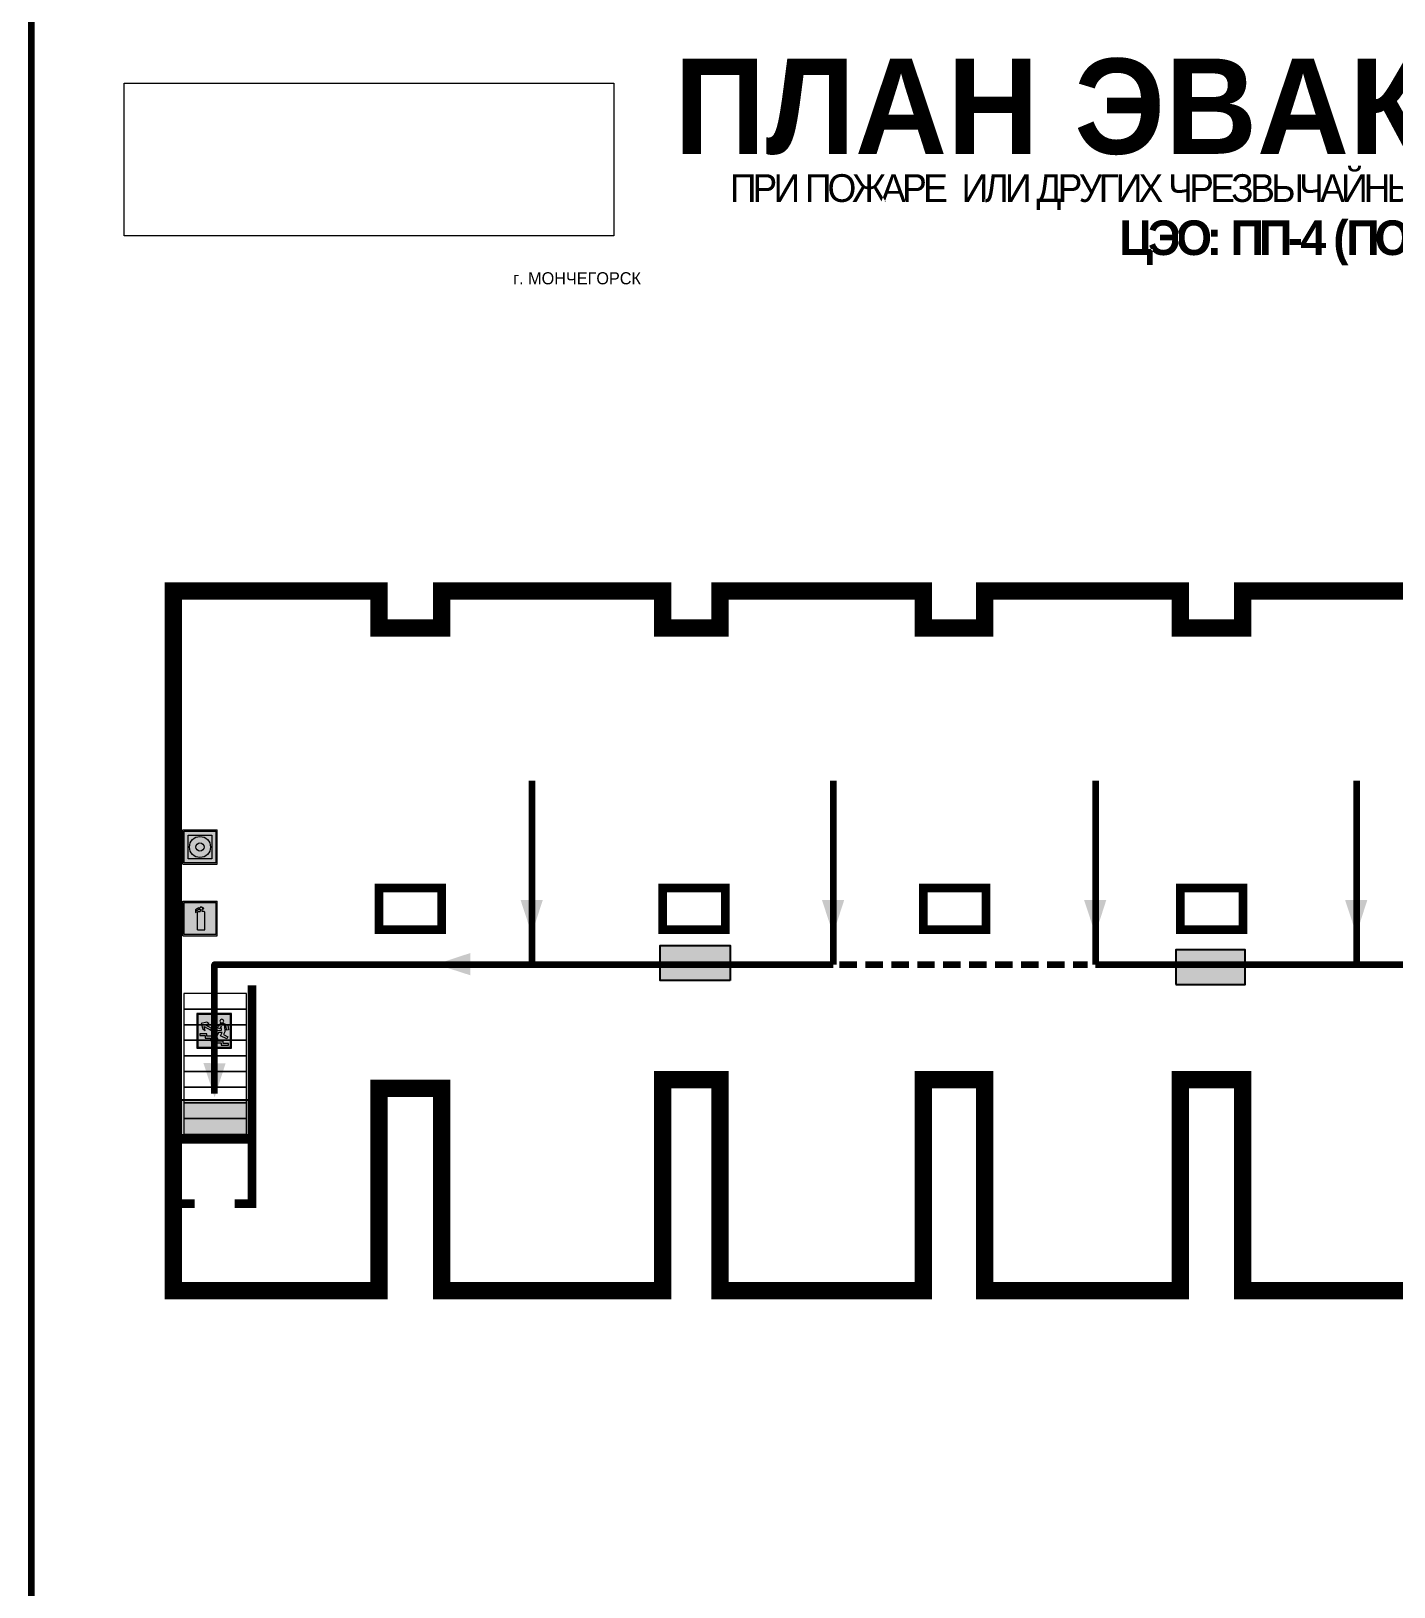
# Model space of a CAD drawing. Header units: millimetres. Extents: x 13114 to 67229, y 22859 to 38520.
# Drawn here: x 17267 to 17581.7, y 25098 to 25457.3 of the extents above; entities that cross this region are included whole.
import ezdxf

# ---------------------------------------------------------------- set-up
doc = ezdxf.new("R2010")
doc.units = ezdxf.units.MM
doc.linetypes.add('{ Wide Dash }', pattern=[12, 4, -2, 4, -2])
doc.layers.add('План_Штампы', color=7, linetype='Continuous')
doc.styles.add('обычный', font='arial.ttf')
picture_1 = doc.add_image_def('image1.jpg', size_in_pixel=(337, 105))

# ---------------------------------------------------------------- blocks, each defined once
blk = doc.blocks.new('A$C7B4425F7')
at = {"true_color": 0xffffff}
blk.add_hatch(color=7, dxfattribs=at).paths.add_polyline_path([(0, 0), (-16, 0), (-16, -8), (0, -8)])
h = blk.add_hatch(color=126)
h.paths.add_polyline_path([(-0.2, -0.2), (-15.8, -0.2), (-15.8, -7.8), (-0.2, -7.8)])
h.paths.add_polyline_path([(-11.76, -2.03), (-11.76, -3.66), (-11.17, -3.66, -0.568275), (-11.17, -6.18), (-12.58, -6.18), (-12.58, -2.03)], flags=16)
h.paths.add_polyline_path([(-13.33, -4.12, -0.495768), (-13.59, -6.18), (-15.03, -6.18), (-15.03, -2.03), (-13.59, -2.03, -0.487973)], flags=16)
h.paths.add_polyline_path([(-10.25, -2.03), (-9.48, -2.03), (-9.48, -6.18), (-10.25, -6.18)], flags=16)
h.paths.add_polyline_path([(-13.84, -3.69), (-14.24, -3.69), (-14.24, -3.03), (-13.9, -3.03, -0.692621)], flags=0)
h.paths.add_polyline_path([(-9.15, -2.03), (-8.4, -2.03), (-8.04, -3.07), (-7.68, -2.03), (-6.93, -2.03), (-7.64, -4.1), (-6.93, -6.18), (-7.68, -6.18), (-8.04, -5.14), (-8.4, -6.18), (-9.15, -6.18), (-8.44, -4.1)], flags=16)
h.paths.add_polyline_path([(-11.76, -4.46), (-11.42, -4.46, -0.692621), (-11.36, -5.12), (-11.76, -5.12)], flags=0)
h.paths.add_polyline_path([(-13.9, -5.2), (-14.24, -5.2), (-14.24, -4.55), (-13.84, -4.55, -0.708038)], flags=0)
edge = h.paths.add_edge_path(flags=16)
edge.add_ellipse((-5.51, -4.08), major_axis=(0, 2.05), ratio=0.586184, start_angle=0, end_angle=360)
edge = h.paths.add_edge_path(flags=0)
edge.add_ellipse((-5.51, -4.08), major_axis=(0, 1.14), ratio=0.454828, start_angle=0, end_angle=360)
h.paths.add_polyline_path([(-4.13, -4.96, 0.377264), (-3.48, -4.52, 0.0555), (-3.16, -2.03), (-1.66, -2.03), (-1.66, -4.96), (-0.96, -4.96), (-0.96, -7.01), (-1.75, -7.01), (-1.75, -6.18), (-3.3, -6.18), (-3.3, -7.02), (-4.13, -7.02)], flags=16)
h.paths.add_polyline_path([(-2.73, -2.91), (-2.28, -2.91), (-2.28, -4.96), (-3.05, -4.96, 0.079136)], flags=0)
at = {"color": 126}
blk.add_lwpolyline([(-16, -8), (0, -8), (0, 0), (-16, 0)], close=True, dxfattribs=at)
blk = doc.blocks.new('A$C32E8229D')
at = {"true_color": 0xffffff}
blk.add_hatch(color=7, dxfattribs=at).paths.add_polyline_path([(0, 0), (0, -8), (16, -8), (16, 0)])
h = blk.add_hatch(color=126)
h.paths.add_polyline_path([(0.2, -0.2), (15.8, -0.2), (15.8, -7.8), (0.2, -7.8)])
h.paths.add_polyline_path([(13.49, -2.05), (12.08, -2.05), (11.37, -2.63, 0.162397), (11.29, -2.84), (11.29, -3.63), (10.35, -3.63), (10.35, -4.05), (11.68, -4.05), (11.68, -3.48), (12.26, -4.28), (11.29, -5.1), (11.29, -6.78), (11.85, -6.78), (11.85, -5.44), (12.8, -4.64), (12.8, -5.94), (14.46, -5.94), (14.46, -5.39), (13.45, -5.39), (13.45, -3.97), (12.46, -2.59), (13.15, -2.59), (13.69, -3.34), (14.18, -3)], flags=16)
h.paths.add_polyline_path([(10.74, -1.82, 1), (11.8, -1.82, 1)], flags=16)
h.paths.add_polyline_path([(9.39, -3.59), (5.99, -3.59), (6.56, -3.03), (5.91, -3.03), (5.1, -3.83), (5.91, -4.64), (6.56, -4.64), (5.99, -4.09), (9.39, -4.09)], flags=16)
h.paths.add_polyline_path([(4.29, -1.08), (1.72, -1.08), (1.72, -6.6), (4.29, -6.6)], flags=16)
at = {"color": 126}
blk.add_lwpolyline([(16, -8), (0, -8), (0, 0), (16, 0)], close=True, dxfattribs=at)
blk = doc.blocks.new('вверх')
at = {"lineweight": 0, "true_color": 0xffffff}
h = blk.add_hatch(color=7, dxfattribs=at)
h.dxf.hatch_style = 1
h.paths.add_polyline_path([(40999.03, -4475.37), (41000.53, -4474.51), (40999.62, -4474.22), (41000.2, -4473.88), (41001.48, -4474.22), (41001.13, -4475.49), (41000.55, -4475.82), (41000.76, -4474.91), (40999.27, -4475.77)], flags=0)
h.paths.add_polyline_path([(40998.09, -4474.5), (40998.28, -4474.89), (40997.14, -4475.43), (40996.89, -4474.92), (40996.87, -4474.87), (40996.8, -4475.75), (40997.81, -4475.85), (40998.41, -4477.11), (40997.94, -4477.33), (40997.47, -4476.34), (40996.66, -4476.28), (40997.03, -4477.06), (40995.52, -4477.78), (40995.29, -4477.28), (40996.32, -4476.79), (40996, -4476.11), (40996.09, -4474.77), (40995.72, -4474.94), (40995.64, -4475.77), (40995.2, -4475.72), (40995.3, -4474.63), (40995.33, -4474.61), (40996.23, -4474.19), (40997.09, -4474.25), (40997.37, -4474.84)], flags=0)
h.paths.add_polyline_path([(40997.14, -4473.68, -1), (40996.29, -4473.68, -1)], flags=0)
h.paths.add_polyline_path([(41000.58, -4477.58), (41000.58, -4477.03), (41001.81, -4477.03), (41001.81, -4476.6), (41000.15, -4476.6), (41000.15, -4477.16), (40998.9, -4477.16), (40998.9, -4477.72), (40997.65, -4477.72), (40997.65, -4478.27), (40996.41, -4478.27), (40996.41, -4478.82), (40995.17, -4478.82), (40995.17, -4479.25), (40995.41, -4479.25), (40996.84, -4479.25), (40996.84, -4478.69), (40998.09, -4478.69), (40998.09, -4478.13), (40999.32, -4478.13), (40999.32, -4477.58)], flags=0)
h.paths.add_polyline_path([(41002.49, -4471.94), (40994.49, -4471.94), (40994.49, -4479.94), (41002.49, -4479.94)])
h.paths.add_polyline_path([(41002.28, -4479.72), (40994.69, -4479.72), (40994.69, -4472.14), (41002.28, -4472.14)], flags=16)
h.paths.add_polyline_path([(41001.81, -4476.6), (41001.81, -4477.03), (41000.58, -4477.03), (41000.58, -4477.58), (40999.32, -4477.58), (40999.32, -4478.13), (40998.09, -4478.13), (40998.09, -4478.69), (40996.84, -4478.69), (40996.84, -4479.25), (40995.17, -4479.25), (40995.17, -4478.82), (40996.41, -4478.82), (40996.41, -4478.27), (40997.65, -4478.27), (40997.65, -4477.72), (40998.9, -4477.72), (40998.9, -4477.16), (41000.15, -4477.16), (41000.15, -4476.6)], flags=0)
at = {"lineweight": 0}
h = blk.add_hatch(color=126, dxfattribs=at)
h.dxf.hatch_style = 1
h.paths.add_polyline_path([(40994.69, -4479.72), (41002.28, -4479.72), (41002.28, -4472.14), (40994.69, -4472.14)])
h.paths.add_polyline_path([(40999.03, -4475.37), (41000.53, -4474.51), (40999.62, -4474.22), (41000.2, -4473.88), (41001.48, -4474.22), (41001.13, -4475.49), (41000.55, -4475.82), (41000.76, -4474.91), (40999.27, -4475.77)], flags=16)
h.paths.add_polyline_path([(40997.09, -4474.25), (40997.37, -4474.84), (40998.09, -4474.5), (40998.28, -4474.89), (40997.14, -4475.43), (40996.89, -4474.92), (40996.87, -4474.87), (40996.8, -4475.75), (40997.81, -4475.85), (40998.41, -4477.11), (40997.94, -4477.33), (40997.47, -4476.34), (40996.66, -4476.28), (40997.03, -4477.06), (40995.52, -4477.78), (40995.29, -4477.28), (40996.32, -4476.79), (40996, -4476.11), (40996.09, -4474.77), (40995.72, -4474.94), (40995.64, -4475.77), (40995.2, -4475.72), (40995.3, -4474.63), (40995.33, -4474.61), (40996.23, -4474.19)], flags=16)
h.paths.add_polyline_path([(40996.29, -4473.68, -1), (40997.14, -4473.68, -1)], flags=16)
h.paths.add_polyline_path([(40997.65, -4477.72), (40998.9, -4477.72), (40998.9, -4477.16), (41000.15, -4477.16), (41000.15, -4476.6), (41001.81, -4476.6), (41001.81, -4477.03), (41000.58, -4477.03), (41000.58, -4477.58), (40999.32, -4477.58), (40999.32, -4478.13), (40998.09, -4478.13), (40998.09, -4478.69), (40996.84, -4478.69), (40996.84, -4479.25), (40995.17, -4479.25), (40995.17, -4478.82), (40996.41, -4478.82), (40996.41, -4478.27), (40997.65, -4478.27)], flags=16)
at = {"lineweight": 0, "true_color": 0xffffff}
h = blk.add_hatch(color=7, dxfattribs=at)
h.dxf.hatch_style = 1
h.paths.add_polyline_path([(40997.14, -4473.68, 1), (40996.29, -4473.68, 1)])
h.paths.add_polyline_path([(40998.28, -4474.89), (40998.09, -4474.5), (40997.37, -4474.84), (40997.09, -4474.25), (40996.23, -4474.19), (40995.33, -4474.61), (40995.3, -4474.63), (40995.2, -4475.72), (40995.64, -4475.77), (40995.72, -4474.94), (40996.09, -4474.77), (40996, -4476.11), (40996.32, -4476.79), (40995.29, -4477.28), (40995.52, -4477.78), (40997.03, -4477.06), (40996.66, -4476.28), (40997.47, -4476.34), (40997.94, -4477.33), (40998.41, -4477.11), (40997.81, -4475.85), (40996.8, -4475.75), (40996.87, -4474.87), (40996.89, -4474.92), (40997.14, -4475.43)])
h.paths.add_polyline_path([(40998.09, -4478.13), (40999.32, -4478.13), (40999.32, -4477.58), (41000.58, -4477.58), (41000.58, -4477.03), (41001.81, -4477.03), (41001.81, -4476.6), (41000.15, -4476.6), (41000.15, -4477.16), (40998.9, -4477.16), (40998.9, -4477.72), (40997.65, -4477.72), (40997.65, -4478.27), (40996.41, -4478.27), (40996.41, -4478.82), (40995.17, -4478.82), (40995.17, -4479.25), (40995.41, -4479.25), (40996.84, -4479.25), (40996.84, -4478.69), (40998.09, -4478.69)])
h.paths.add_polyline_path([(40999.03, -4475.37), (40999.27, -4475.77), (41000.76, -4474.91), (41000.55, -4475.82), (41001.13, -4475.49), (41001.48, -4474.22), (41000.2, -4473.88), (40999.62, -4474.22), (41000.53, -4474.51)])
at = {"color": 126, "lineweight": 0}
for points in [[(40994.49, -4471.94), (41002.49, -4471.94), (41002.49, -4479.94), (40994.49, -4479.94)], [(40994.69, -4472.14), (41002.28, -4472.14), (41002.28, -4479.72), (40994.69, -4479.72)]]:
    blk.add_lwpolyline(points, close=True, dxfattribs=at)
for points in [[(40996.89, -4474.92), (40997.14, -4475.43), (40998.28, -4474.89), (40998.09, -4474.5), (40997.37, -4474.84), (40997.09, -4474.25), (40996.23, -4474.19), (40995.33, -4474.61), (40995.3, -4474.63), (40995.2, -4475.72), (40995.64, -4475.77), (40995.72, -4474.94), (40996.09, -4474.77), (40996, -4476.11), (40996.32, -4476.79), (40995.29, -4477.28), (40995.52, -4477.78), (40997.03, -4477.06), (40996.66, -4476.28), (40997.47, -4476.34), (40997.94, -4477.33), (40998.41, -4477.11), (40997.81, -4475.85), (40996.8, -4475.75), (40996.87, -4474.87), (40996.89, -4474.92)], [(41001.48, -4474.22), (41001.13, -4475.49), (41000.55, -4475.82), (41000.76, -4474.91), (40999.27, -4475.77), (40999.03, -4475.37), (41000.53, -4474.51), (40999.62, -4474.22), (41000.2, -4473.88), (41001.48, -4474.22)], [(40995.41, -4479.25), (40995.17, -4479.25), (40995.17, -4478.82), (40996.41, -4478.82), (40996.41, -4478.27), (40997.65, -4478.27), (40997.65, -4477.72), (40998.9, -4477.72), (40998.9, -4477.16), (41000.15, -4477.16), (41000.15, -4476.6), (41001.81, -4476.6), (41001.81, -4477.03), (41000.58, -4477.03), (41000.58, -4477.58), (40999.32, -4477.58), (40999.32, -4478.13), (40998.09, -4478.13), (40998.09, -4478.69), (40996.84, -4478.69), (40996.84, -4479.25), (40995.17, -4479.25)]]:
    blk.add_lwpolyline(points, dxfattribs=at)
blk.add_circle((40996.71, -4473.68), 0.426, dxfattribs=at)
blk = doc.blocks.new('A$C3AD82952')
at = {"true_color": 0xf5f5ff}
h = blk.add_hatch(color=7, dxfattribs=at)
h.dxf.hatch_style = 1
h.paths.add_polyline_path([(8.21, 8.73, 0.414214), (7.89, 9.05), (7.22, 9.05), (7.22, 9.92), (7.59, 9.92, 1), (7.57, 10.36), (7.22, 10.36), (7.22, 10.6), (6.43, 10.6), (6.43, 10.36), (6.01, 10.36), (4.74, 9.59), (4.74, 8.69), (4.98, 8.73), (4.98, 9.26), (6.12, 9.91), (6.43, 9.91), (6.43, 9.05), (5.76, 9.05, 0.414214), (5.44, 8.73), (5.44, 2.2), (8.21, 2.2)], flags=0)
h.paths.add_polyline_path([(12.8, 12.8), (0, 12.8), (0, 0), (12.8, 0)])
h.paths.add_polyline_path([(0.51, 12.29), (12.29, 12.29), (12.29, 0.51), (0.51, 0.51)], flags=16)
h.paths.add_polyline_path([(4.74, 9.59), (6.01, 10.36), (6.43, 10.36), (6.43, 10.6), (7.22, 10.6), (7.22, 10.36), (7.59, 10.36, -0.94586), (7.59, 9.92), (7.22, 9.92), (7.22, 9.05), (7.89, 9.05, -0.414214), (8.21, 8.73), (8.21, 2.2), (5.44, 2.2), (5.44, 8.73, -0.414214), (5.76, 9.05), (6.43, 9.05), (6.43, 9.91), (6.12, 9.91), (4.98, 9.26), (4.98, 8.73), (4.74, 8.69)], flags=0)
h = blk.add_hatch(color=242)
h.dxf.hatch_style = 1
h.paths.add_polyline_path([(12.29, 12.29), (0.51, 12.29), (0.51, 0.51), (12.29, 0.51)])
h.paths.add_polyline_path([(4.74, 8.69), (4.74, 9.59), (6.01, 10.36), (6.43, 10.36), (6.43, 10.6), (7.22, 10.6), (7.22, 10.36), (7.59, 10.36, -0.94586), (7.59, 9.92), (7.22, 9.92), (7.22, 9.05), (7.89, 9.05, -0.414214), (8.21, 8.73), (8.21, 2.2), (5.44, 2.2), (5.44, 8.73, -0.414214), (5.76, 9.05), (6.43, 9.05), (6.43, 9.91), (6.12, 9.91), (4.98, 9.26), (4.98, 8.73)], flags=16)
h = blk.add_hatch(color=7, dxfattribs=at)
h.dxf.hatch_style = 1
h.paths.add_polyline_path([(8.21, 8.73, 0.414214), (7.89, 9.05), (7.22, 9.05), (7.22, 9.92), (7.59, 9.92, 1), (7.57, 10.36), (7.22, 10.36), (7.22, 10.6), (6.43, 10.6), (6.43, 10.36), (6.01, 10.36), (4.74, 9.59), (4.74, 8.69), (4.98, 8.73), (4.98, 9.26), (6.12, 9.91), (6.43, 9.91), (6.43, 9.05), (5.76, 9.05, 0.414214), (5.44, 8.73), (5.44, 2.2), (8.21, 2.2)])
at = {"color": 242, "lineweight": 5}
for p, q in [((0, 0), (0, 12.8)), ((0, 12.8), (12.8, 12.8)), ((12.8, 0), (12.8, 12.8)), ((6.01, 10.36), (4.74, 9.59)), ((4.74, 9.59), (4.74, 8.69)), ((4.74, 8.69), (4.98, 8.73)), ((4.98, 9.26), (6.12, 9.91)), ((4.98, 8.73), (4.98, 9.26)), ((5.44, 2.2), (5.44, 8.73)), ((5.76, 9.05), (6.43, 9.05)), ((6.01, 10.36), (6.43, 10.36)), ((6.12, 9.91), (6.43, 9.91)), ((7.22, 10.6), (6.43, 10.6)), ((6.43, 10.6), (6.43, 10.36)), ((6.43, 9.91), (6.43, 9.05)), ((7.22, 10.36), (7.22, 10.6)), ((7.59, 10.36), (7.22, 10.36)), ((7.22, 9.05), (7.22, 9.92)), ((7.59, 9.92), (7.22, 9.92)), ((7.89, 9.05), (7.22, 9.05)), ((8.21, 2.2), (8.21, 8.73)), ((0, 0), (12.8, 0)), ((5.44, 2.2), (8.21, 2.2))]:
    blk.add_line(p, q, dxfattribs=at)
blk.add_lwpolyline([(0.51, 12.29), (12.29, 12.29), (12.29, 0.51), (0.51, 0.51)], close=True, dxfattribs=at)
for centre, radius, start, end in [((5.76, 8.73), 0.32, 90, 180), ((7.58, 10.14), 0.223, 273.18746, 86.81254), ((7.89, 8.73), 0.32, 0, 90)]:
    blk.add_arc(centre, radius, start, end, dxfattribs=at)
blk = doc.blocks.new('A$C54414219')
at = {"true_color": 0xffffff}
h = blk.add_hatch(color=7, dxfattribs=at)
h.paths.add_polyline_path([(2.39, -9.45), (2.39, -18.3), (11.23, -18.3), (11.23, -9.45)], flags=0)
h.paths.add_polyline_path([(10.71, -13.87, -1), (2.92, -13.87, -1)], flags=0)
h.paths.add_polyline_path([(8.3, -13.87, -1), (5.33, -13.87, -1)], flags=0)
h.paths.add_polyline_path([(0.41, -7.47), (0.41, -20.27), (13.21, -20.27), (13.21, -7.47)])
h.paths.add_polyline_path([(0.92, -19.77), (12.71, -19.77), (12.71, -7.98), (0.92, -7.98)], flags=16)
h.paths.add_polyline_path([(11.23, -9.45), (11.23, -18.3), (2.39, -18.3), (2.39, -9.45)], flags=0)
at = {"lineweight": 5}
h = blk.add_hatch(color=242, dxfattribs=at)
h.paths.add_polyline_path([(12.71, -7.98), (0.92, -7.98), (0.92, -19.77), (12.71, -19.77)])
h.paths.add_polyline_path([(11.23, -18.3), (2.39, -18.3), (2.39, -9.45), (11.23, -9.45)], flags=16)
h.paths.add_polyline_path([(10.71, -13.87, -1), (2.92, -13.87, -1)], flags=0)
h.paths.add_polyline_path([(8.3, -13.87, -1), (5.33, -13.87, -1)], flags=0)
at = {"true_color": 0xffffff}
h = blk.add_hatch(color=7, dxfattribs=at)
h.paths.add_polyline_path([(2.39, -9.45), (2.39, -18.3), (11.23, -18.3), (11.23, -9.45)])
h.paths.add_polyline_path([(10.71, -13.87, -1), (2.92, -13.87, -1)], flags=16)
h.paths.add_polyline_path([(8.3, -13.87, -1), (5.33, -13.87, -1)], flags=0)
at = {"lineweight": 5}
h = blk.add_hatch(color=242, dxfattribs=at)
h.paths.add_polyline_path([(2.92, -13.87, 1), (10.71, -13.87, 1)])
h.paths.add_polyline_path([(8.3, -13.87, -1), (5.33, -13.87, -1)], flags=16)
at = {"color": 242, "lineweight": 5}
for p, q in [((0.41, -20.27), (0.41, -7.47)), ((0.41, -7.47), (13.21, -7.47)), ((0.41, -7.47), (13.21, -7.47)), ((13.21, -20.27), (13.21, -7.47)), ((0.41, -20.27), (13.21, -20.27))]:
    blk.add_line(p, q, dxfattribs=at)
for points in [[(0.92, -7.98), (12.71, -7.98), (12.71, -19.77), (0.92, -19.77)], [(2.39, -9.45), (11.23, -9.45), (11.23, -18.3), (2.39, -18.3)]]:
    blk.add_lwpolyline(points, close=True, dxfattribs=at)
for radius in [3.89, 1.49]:
    blk.add_circle((6.81, -13.87), radius, dxfattribs=at)

msp = doc.modelspace()

# ---------------------------------------------------------------- linework, layer by layer
at = {"color": 6, "lineweight": 100}
msp.add_lwpolyline([(17266.97, 25068.3), (17866.97, 25068.3), (17866.97, 25463.3), (17266.97, 25463.3)], close=True, dxfattribs=at)
at = {"lineweight": 100}
for points, const_width in [([(17592.84, 25166.43), (17546.77, 25166.43), (17546.77, 25215.14), (17532.39, 25215.14), (17532.39, 25166.43), (17487.2, 25166.43), (17487.2, 25215.14), (17473.01, 25215.14), (17473.01, 25166.43), (17426.09, 25166.43), (17426.09, 25215.14), (17412.82, 25215.14), (17412.82, 25166.43), (17361.8, 25166.43), (17361.8, 25213.17), (17347.32, 25213.17), (17347.32, 25166.43), (17299.85, 25166.43), (17299.85, 25328), (17347.32, 25328), (17347.32, 25319.44), (17361.8, 25319.44), (17361.8, 25328), (17412.82, 25328), (17412.82, 25319.44), (17426.09, 25319.44), (17426.09, 25328), (17473.01, 25328), (17473.01, 25319.44), (17487.2, 25319.44), (17487.2, 25328), (17532.39, 25328), (17532.39, 25319.44), (17546.77, 25319.44), (17546.77, 25328), (17591.88, 25328)], 4), ([(17313.97, 25186.53), (17317.95, 25186.53), (17317.95, 25236.92)], 2), ([(17317.95, 25201.36), (17300.25, 25201.36)], 2), ([(17300.35, 25186.53), (17304.71, 25186.53)], 2)]:
    msp.add_lwpolyline(points, dxfattribs=dict(at, const_width=const_width))
at = {"color": 126, "lineweight": 100, "true_color": 0x008754}
for points in [[(17382.6, 25284.2), (17382.6, 25241.74)], [(17452.21, 25284.2), (17452.21, 25241.74)], [(17512.75, 25284.2), (17512.75, 25241.74)], [(17573.03, 25284.2), (17573.03, 25241.74)], [(17512.75, 25241.74), (17620.03, 25241.74), (17620.03, 25178.94), (17645.22, 25178.94), (17645.22, 25196.32), (17673.66, 25196.32), (17673.66, 25247.69), (17644.01, 25247.69), (17644.01, 25220.3)], [(17309.34, 25211.93), (17309.34, 25241.74), (17452.21, 25241.74)]]:
    msp.add_lwpolyline(points, dxfattribs=at)
at = {"lineweight": 100, "const_width": 2}
for points in [[(17347.32, 25249.79), (17361.8, 25249.79), (17361.8, 25259.45), (17347.32, 25259.45)], [(17412.82, 25249.79), (17427.3, 25249.79), (17427.3, 25259.45), (17412.82, 25259.45)], [(17473.01, 25249.79), (17487.5, 25249.79), (17487.5, 25259.45), (17473.01, 25259.45)], [(17532.39, 25249.79), (17546.87, 25249.79), (17546.87, 25259.45), (17532.39, 25259.45)]]:
    msp.add_lwpolyline(points, close=True, dxfattribs=at)
at = {"color": 126, "linetype": '{ Wide Dash }', "lineweight": 100, "true_color": 0x008754}
msp.add_lwpolyline([(17453.64, 25241.74), (17510.92, 25241.74)], dxfattribs=at)
at = {"lineweight": 0}
for points in [[(17302.23, 25231.45), (17316.7, 25231.45), (17316.7, 25235.06), (17302.23, 25235.06)], [(17302.23, 25227.85), (17316.7, 25227.85), (17316.7, 25231.45), (17302.23, 25231.45)], [(17302.23, 25224.24), (17316.7, 25224.24), (17316.7, 25227.85), (17302.23, 25227.85)], [(17302.23, 25220.64), (17316.7, 25220.64), (17316.7, 25224.24), (17302.23, 25224.24)], [(17302.23, 25217.03), (17316.7, 25217.03), (17316.7, 25220.64), (17302.23, 25220.64)], [(17302.23, 25213.42), (17316.7, 25213.42), (17316.7, 25217.03), (17302.23, 25217.03)], [(17302.23, 25209.82), (17316.7, 25209.82), (17316.7, 25213.42), (17302.23, 25213.42)], [(17302.23, 25206.21), (17316.7, 25206.21), (17316.7, 25209.82), (17302.23, 25209.82)], [(17302.23, 25202.6), (17316.7, 25202.6), (17316.7, 25206.21), (17302.23, 25206.21)]]:
    msp.add_lwpolyline(points, close=True, dxfattribs=at)
at = {"layer": 'План_Штампы', "color": 126, "true_color": 0x008754}
for points in [[(17380.01, 25256.65), (17385.14, 25256.64), (17382.59, 25248.76)], [(17449.61, 25256.65), (17454.75, 25256.64), (17452.2, 25248.76)], [(17510.15, 25256.65), (17515.28, 25256.64), (17512.74, 25248.76)], [(17570.43, 25256.65), (17575.56, 25256.64), (17573.02, 25248.76)], [(17368.41, 25244.4), (17368.4, 25239.26), (17360.52, 25241.81)], [(17306.77, 25218.97), (17311.9, 25218.96), (17309.36, 25211.08)]]:
    msp.add_solid(points, dxfattribs=at)

# ---------------------------------------------------------------- block references
at = {"xscale": 0.625, "yscale": 0.625, "zscale": 0.625}
for name, p in [('A$C54414219', (17301.72, 25277.55)), ('A$C3AD82952', (17301.98, 25248.35))]:
    msp.add_blockref(name, p, dxfattribs=at)
at = {"xscale": -1}
msp.add_blockref('вверх', (58307.73, 29702.35), dxfattribs=at)
at = {"layer": 'План_Штампы', "color": 126, "true_color": 0x008754, "xscale": 1.012510887696, "yscale": 1.012510887696, "zscale": 1.012510887696, "rotation": 359.9978653237144}
msp.add_blockref('A$C32E8229D', (17412.22, 25246.16), dxfattribs=at)
at = {"layer": 'План_Штампы', "color": 126, "true_color": 0x008754, "xscale": -1}
msp.add_blockref('A$C32E8229D', (17547.34, 25245.17), dxfattribs=at)
at = {"layer": 'План_Штампы'}
msp.add_blockref('A$C7B4425F7', (17317.45, 25210.45), dxfattribs=at)

# ---------------------------------------------------------------- texts
at = {"lineweight": 0, "style": 'обычный'}
for s, insert, char_height, width, attachment_point in [('{\\fProxima Nova Rg|b1|i0|c204|p2;ПЛАН ЭВАКУАЦИИ}', (17415.47, 25450.94), 22, 493.8901, 1), ('\\pi-8.4,l8.4,t8.4;{\\fProxima Nova Rg|b0|i0|c204|p2;г. МОНЧЕГОРСК\\H1.1997x; }', (17393.06, 25400.19), 2.8, 126.6484, 5)]:
    msp.add_mtext(s, dxfattribs=dict(at, insert=insert, char_height=char_height, width=width, attachment_point=attachment_point))
at = {"color": 0, "lineweight": 0, "insert": (17565.81, 25424.37), "char_height": 8, "width": 449.2158, "attachment_point": 5, "style": 'обычный'}
msp.add_mtext('{\\fArial Black|b1|i0|c204|p34;\\H2x;\\T0.85;  \\fArial Narrow|b0|i0|c204|p34;\\H0.8x;\\W0.9;\\P\\fProxima Nova Rg|b0|i0|c204|p2;\\H0.5x;\\W1;\\C256;ПРИ ПОЖАРЕ  ИЛИ ДРУГИХ ЧРЕЗВЫЧАЙНЫХ СИТУАЦИЯХ  ИЗ ПОМЕЩЕНИЙ \\fProxima Nova Rg|b1|i0|c204|p2;\\H1.25x;\\PЦЭО: ПП-4 (ПОДВАЛ)}', dxfattribs=at)

# ---------------------------------------------------------------- pictures from other files: only their frames are drawn
at = {"color": 7, "lineweight": 0, "true_color": 0xf5f5ff}
image = msp.add_image(picture_1, insert=(17288.46, 25410.01), size_in_units=(113.11, 35.24), dxfattribs=at)
image.dxf.flags = 7

doc.saveas('drawing.dxf')
